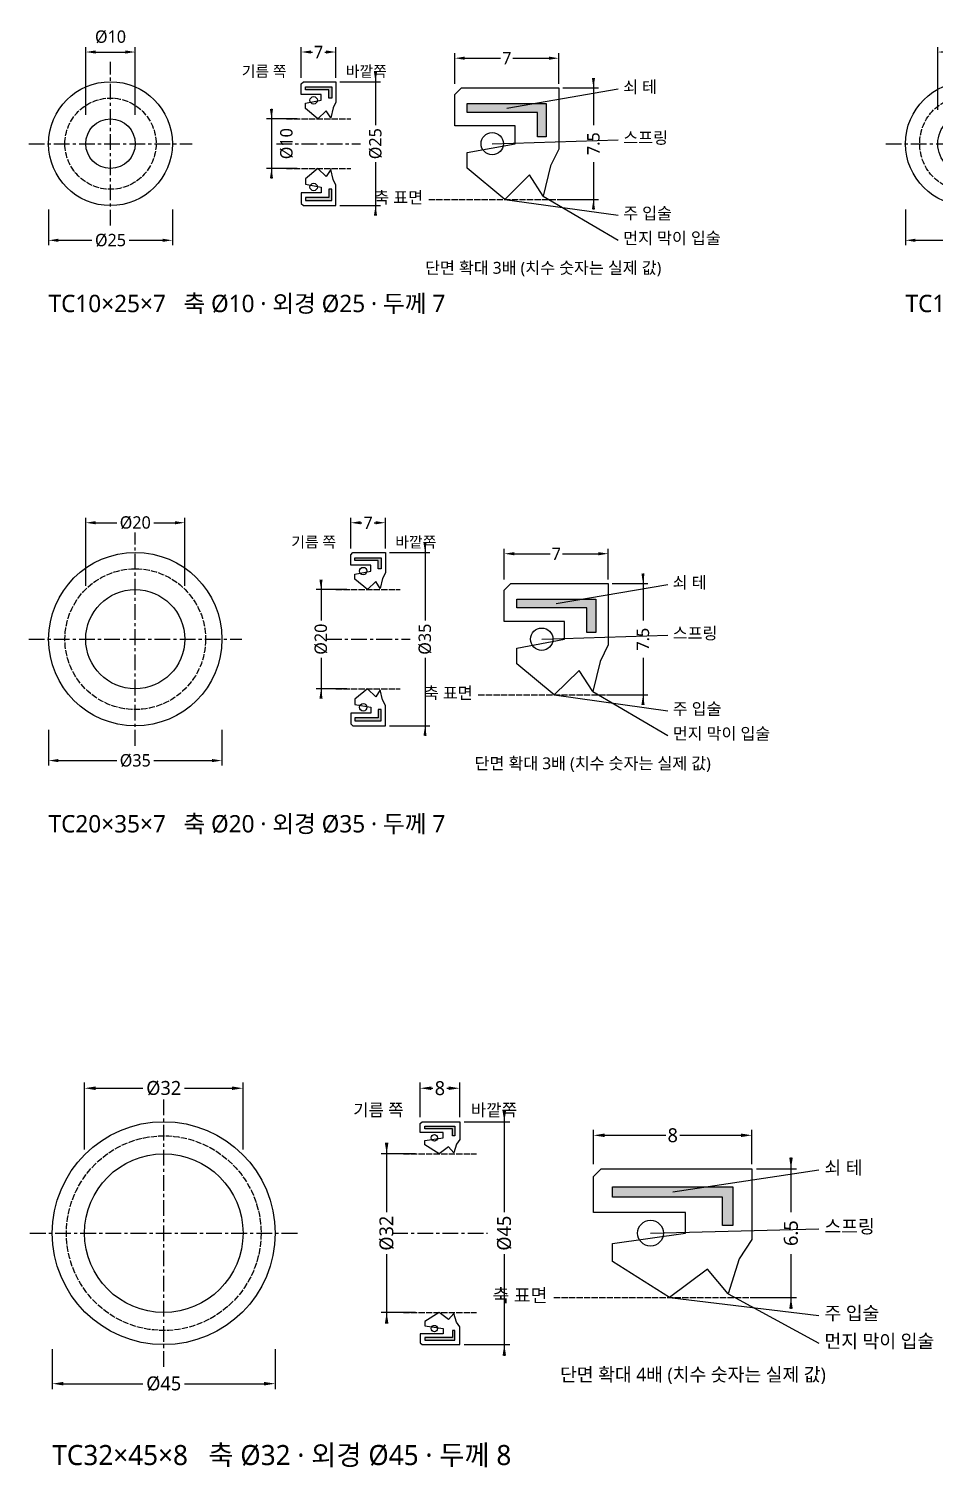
# Model space of a CAD drawing. Header units: millimetres. Extents: x 0 to 1122, y -730 to 25.
# Drawn here: x 2 to 184.8, y -267.1 to 23.2 of the extents above; entities that cross this region are included whole.
import ezdxf

# ---------------------------------------------------------------- set-up
doc = ezdxf.new("R2010")
doc.units = ezdxf.units.MM
doc.linetypes.add('CENTER', pattern=[5.08, 3.175, -0.635, 0.635, -0.635])
doc.linetypes.add('DASHED', pattern=[1.524, 1.27, -0.254])
for name, color, linetype in [('문자', 7, 'CONTINUOUS'), ('쇠테', 8, 'CONTINUOUS'), ('숨은선', 3, 'DASHED'), ('외형선', 7, 'CONTINUOUS'), ('중심선', 1, 'CENTER'), ('치수', 4, 'CONTINUOUS')]:
    doc.layers.add(name, color=color, linetype=linetype)
doc.styles.add('CH_KOR', font='malgun.ttf')
doc.dimstyles.new('CH_DIM', dxfattribs={"dimtxt": 2.5, "dimasz": 2, "dimexe": 1, "dimexo": 0.8, "dimgap": 0.8, "dimtad": 1, "dimdec": 1, "dimdsep": 46, "dimtxsty": 'CH_KOR', "dimcen": 2.5, "dimclrd": 4, "dimclre": 4, "dimclrt": 4, "dimazin": 3, "dimtfac": 1, "dimtmove": 0, "dimatfit": 3})

# ---------------------------------------------------------------- blocks, each defined once
blk = doc.blocks.new('_CLOSEDFILLED')
at = {"color": 0, "linetype": 'BYBLOCK'}
blk.add_solid([(-1, 0.16), (0, 0), (-1, -0.16)], dxfattribs=at)
blk = doc.blocks.new('*D1')
at = {"color": 4}
for p, q in [((-12.5, -13.3), (-12.5, -20.5)), ((12.5, -13.3), (12.5, -20.5)), ((-10.5, -19.5), (-3.75, -19.5)), ((3.75, -19.5), (10.5, -19.5))]:
    blk.add_line(p, q, dxfattribs=at)
at = {"layer": 'Defpoints'}
for p in [(-12.5, -12.5), (12.5, -12.5), (-12.5, -19.5)]:
    blk.add_point(p, dxfattribs=at)
at = {"layer": '치수', "color": 4, "xscale": 2, "yscale": 2, "rotation": 180}
blk.add_blockref('_CLOSEDFILLED', (-12.5, -19.5), dxfattribs=at)
at = {"layer": '치수', "color": 4, "xscale": 2, "yscale": 2}
blk.add_blockref('_CLOSEDFILLED', (12.5, -19.5), dxfattribs=at)
at = {"layer": '치수', "color": 4, "insert": (0, -19.5), "char_height": 2.5, "attachment_point": 5, "style": 'CH_KOR'}
blk.add_mtext('Ø25', dxfattribs=at)
blk = doc.blocks.new('*D2')
at = {"color": 4}
for p, q in [((-5, 5.8), (-5, 19.5)), ((-3, 18.5), (3, 18.5)), ((5, 5.8), (5, 19.5))]:
    blk.add_line(p, q, dxfattribs=at)
at = {"layer": 'Defpoints'}
for p in [(-5, 18.5), (-5, 5), (5, 5)]:
    blk.add_point(p, dxfattribs=at)
at = {"layer": '치수', "color": 4, "xscale": 2, "yscale": 2, "rotation": 180}
blk.add_blockref('_CLOSEDFILLED', (-5, 18.5), dxfattribs=at)
at = {"layer": '치수', "color": 4, "xscale": 2, "yscale": 2}
blk.add_blockref('_CLOSEDFILLED', (5, 18.5), dxfattribs=at)
at = {"layer": '치수', "color": 4, "insert": (0, 21.55), "char_height": 2.5, "attachment_point": 5, "style": 'CH_KOR'}
blk.add_mtext('Ø10', dxfattribs=at)
blk = doc.blocks.new('*D3')
at = {"color": 4}
for p, q in [((38.5, 13.3), (38.5, 19.5)), ((40.5, 18.5), (40.75, 18.5)), ((43.25, 18.5), (43.5, 18.5)), ((45.5, 13.3), (45.5, 19.5))]:
    blk.add_line(p, q, dxfattribs=at)
at = {"layer": 'Defpoints'}
for p in [(38.5, 18.5), (38.5, 12.5), (45.5, 12.5)]:
    blk.add_point(p, dxfattribs=at)
at = {"layer": '치수', "color": 4, "xscale": 2, "yscale": 2, "rotation": 180}
blk.add_blockref('_CLOSEDFILLED', (38.5, 18.5), dxfattribs=at)
at = {"layer": '치수', "color": 4, "xscale": 2, "yscale": 2}
blk.add_blockref('_CLOSEDFILLED', (45.5, 18.5), dxfattribs=at)
at = {"layer": '치수', "color": 4, "insert": (42, 18.5), "char_height": 2.5, "attachment_point": 5, "style": 'CH_KOR'}
blk.add_mtext('7', dxfattribs=at)
blk = doc.blocks.new('*D4')
at = {"color": 4}
for p, q in [((46.3, 12.5), (54.5, 12.5)), ((53.5, 14.5), (53.5, 3.75)), ((53.5, -3.75), (53.5, -14.5)), ((46.3, -12.5), (54.5, -12.5))]:
    blk.add_line(p, q, dxfattribs=at)
at = {"layer": 'Defpoints'}
for p in [(45.5, 12.5), (53.5, 12.5), (45.5, -12.5)]:
    blk.add_point(p, dxfattribs=at)
at = {"layer": '치수', "color": 4, "xscale": 2, "yscale": 2}
for p, rotation in [((53.5, 12.5), 270), ((53.5, -12.5), 90)]:
    blk.add_blockref('_CLOSEDFILLED', p, dxfattribs=dict(at, rotation=rotation))
at = {"layer": '치수', "color": 4, "insert": (53.5, 0), "char_height": 2.5, "attachment_point": 5, "rotation": 90, "style": 'CH_KOR'}
blk.add_mtext('Ø25', dxfattribs=at)
blk = doc.blocks.new('*D5')
at = {"color": 4}
for p, q in [((32.5, 7), (32.5, -7)), ((37.7, 5), (31.5, 5)), ((37.7, -5), (31.5, -5))]:
    blk.add_line(p, q, dxfattribs=at)
at = {"layer": 'Defpoints'}
for p in [(32.5, 5), (38.5, 5), (38.5, -5)]:
    blk.add_point(p, dxfattribs=at)
at = {"layer": '치수', "color": 4, "xscale": 2, "yscale": 2}
for p, rotation in [((32.5, 5), 270), ((32.5, -5), 90)]:
    blk.add_blockref('_CLOSEDFILLED', p, dxfattribs=dict(at, rotation=rotation))
at = {"layer": '치수', "color": 4, "insert": (35.55, 0), "char_height": 2.5, "attachment_point": 5, "rotation": 90, "style": 'CH_KOR'}
blk.add_mtext('Ø10', dxfattribs=at)
blk = doc.blocks.new('*D6')
at = {"color": 4}
for p, q in [((69.5, 12.05), (69.5, 18.25)), ((90.5, 12.05), (90.5, 18.25)), ((71.5, 17.25), (78.75, 17.25)), ((81.25, 17.25), (88.5, 17.25))]:
    blk.add_line(p, q, dxfattribs=at)
at = {"layer": 'Defpoints'}
for p in [(69.5, 17.25), (69.5, 11.25), (90.5, 11.25)]:
    blk.add_point(p, dxfattribs=at)
at = {"layer": '치수', "color": 4, "xscale": 2, "yscale": 2, "rotation": 180}
blk.add_blockref('_CLOSEDFILLED', (69.5, 17.25), dxfattribs=at)
at = {"layer": '치수', "color": 4, "xscale": 2, "yscale": 2}
blk.add_blockref('_CLOSEDFILLED', (90.5, 17.25), dxfattribs=at)
at = {"layer": '치수', "color": 4, "insert": (80, 17.25), "char_height": 2.5, "attachment_point": 5, "style": 'CH_KOR'}
blk.add_mtext('7', dxfattribs=at)
blk = doc.blocks.new('*D7')
at = {"color": 4}
for p, q in [((97.5, 13.25), (97.5, 3.75)), ((91.3, 11.25), (98.5, 11.25)), ((97.5, -3.75), (97.5, -13.25)), ((91.3, -11.25), (98.5, -11.25))]:
    blk.add_line(p, q, dxfattribs=at)
at = {"layer": 'Defpoints'}
for p in [(90.5, 11.25), (97.5, 11.25), (90.5, -11.25)]:
    blk.add_point(p, dxfattribs=at)
at = {"layer": '치수', "color": 4, "xscale": 2, "yscale": 2}
for p, rotation in [((97.5, 11.25), 270), ((97.5, -11.25), 90)]:
    blk.add_blockref('_CLOSEDFILLED', p, dxfattribs=dict(at, rotation=rotation))
at = {"layer": '치수', "color": 4, "insert": (97.5, 0), "char_height": 2.5, "attachment_point": 5, "rotation": 90, "style": 'CH_KOR'}
blk.add_mtext('7.5', dxfattribs=at)
blk = doc.blocks.new('*D8')
at = {"color": 4}
for p, q in [((-12.5, -13.3), (-12.5, -20.5)), ((12.5, -13.3), (12.5, -20.5)), ((-10.5, -19.5), (-3.75, -19.5)), ((3.75, -19.5), (10.5, -19.5))]:
    blk.add_line(p, q, dxfattribs=at)
at = {"layer": 'Defpoints'}
for p in [(-12.5, -12.5), (12.5, -12.5), (-12.5, -19.5)]:
    blk.add_point(p, dxfattribs=at)
at = {"layer": '치수', "color": 4, "xscale": 2, "yscale": 2, "rotation": 180}
blk.add_blockref('_CLOSEDFILLED', (-12.5, -19.5), dxfattribs=at)
at = {"layer": '치수', "color": 4, "xscale": 2, "yscale": 2}
blk.add_blockref('_CLOSEDFILLED', (12.5, -19.5), dxfattribs=at)
at = {"layer": '치수', "color": 4, "insert": (0, -19.5), "char_height": 2.5, "attachment_point": 5, "style": 'CH_KOR'}
blk.add_mtext('Ø25', dxfattribs=at)
blk = doc.blocks.new('*D9')
at = {"color": 4}
for p, q in [((-6, 6.8), (-6, 19.5)), ((-4, 18.5), (-3.75, 18.5)), ((3.75, 18.5), (4, 18.5)), ((6, 6.8), (6, 19.5))]:
    blk.add_line(p, q, dxfattribs=at)
at = {"layer": 'Defpoints'}
for p in [(-6, 18.5), (-6, 6), (6, 6)]:
    blk.add_point(p, dxfattribs=at)
at = {"layer": '치수', "color": 4, "xscale": 2, "yscale": 2, "rotation": 180}
blk.add_blockref('_CLOSEDFILLED', (-6, 18.5), dxfattribs=at)
at = {"layer": '치수', "color": 4, "xscale": 2, "yscale": 2}
blk.add_blockref('_CLOSEDFILLED', (6, 18.5), dxfattribs=at)
at = {"layer": '치수', "color": 4, "insert": (0, 18.5), "char_height": 2.5, "attachment_point": 5, "style": 'CH_KOR'}
blk.add_mtext('Ø12', dxfattribs=at)
blk = doc.blocks.new('*D10')
at = {"color": 4}
for p, q in [((38.5, 13.3), (38.5, 19.5)), ((40.5, 18.5), (40.75, 18.5)), ((43.25, 18.5), (43.5, 18.5)), ((45.5, 13.3), (45.5, 19.5))]:
    blk.add_line(p, q, dxfattribs=at)
at = {"layer": 'Defpoints'}
for p in [(38.5, 18.5), (38.5, 12.5), (45.5, 12.5)]:
    blk.add_point(p, dxfattribs=at)
at = {"layer": '치수', "color": 4, "xscale": 2, "yscale": 2, "rotation": 180}
blk.add_blockref('_CLOSEDFILLED', (38.5, 18.5), dxfattribs=at)
at = {"layer": '치수', "color": 4, "xscale": 2, "yscale": 2}
blk.add_blockref('_CLOSEDFILLED', (45.5, 18.5), dxfattribs=at)
at = {"layer": '치수', "color": 4, "insert": (42, 18.5), "char_height": 2.5, "attachment_point": 5, "style": 'CH_KOR'}
blk.add_mtext('7', dxfattribs=at)
blk = doc.blocks.new('*D11')
at = {"color": 4}
for p, q in [((46.3, 12.5), (54.5, 12.5)), ((53.5, 14.5), (53.5, 3.75)), ((53.5, -3.75), (53.5, -14.5)), ((46.3, -12.5), (54.5, -12.5))]:
    blk.add_line(p, q, dxfattribs=at)
at = {"layer": 'Defpoints'}
for p in [(45.5, 12.5), (53.5, 12.5), (45.5, -12.5)]:
    blk.add_point(p, dxfattribs=at)
at = {"layer": '치수', "color": 4, "xscale": 2, "yscale": 2}
for p, rotation in [((53.5, 12.5), 270), ((53.5, -12.5), 90)]:
    blk.add_blockref('_CLOSEDFILLED', p, dxfattribs=dict(at, rotation=rotation))
at = {"layer": '치수', "color": 4, "insert": (53.5, 0), "char_height": 2.5, "attachment_point": 5, "rotation": 90, "style": 'CH_KOR'}
blk.add_mtext('Ø25', dxfattribs=at)
blk = doc.blocks.new('*D12')
at = {"color": 4}
for p, q in [((37.7, 6), (31.5, 6)), ((32.5, 8), (32.5, 3.75)), ((32.5, -3.75), (32.5, -8)), ((37.7, -6), (31.5, -6))]:
    blk.add_line(p, q, dxfattribs=at)
at = {"layer": 'Defpoints'}
for p in [(32.5, 6), (38.5, 6), (38.5, -6)]:
    blk.add_point(p, dxfattribs=at)
at = {"layer": '치수', "color": 4, "xscale": 2, "yscale": 2}
for p, rotation in [((32.5, 6), 270), ((32.5, -6), 90)]:
    blk.add_blockref('_CLOSEDFILLED', p, dxfattribs=dict(at, rotation=rotation))
at = {"layer": '치수', "color": 4, "insert": (32.5, 0), "char_height": 2.5, "attachment_point": 5, "rotation": 90, "style": 'CH_KOR'}
blk.add_mtext('Ø12', dxfattribs=at)
blk = doc.blocks.new('*D13')
at = {"color": 4}
for p, q in [((69.5, 10.55), (69.5, 16.75)), ((71.5, 15.75), (78.75, 15.75)), ((81.25, 15.75), (88.5, 15.75)), ((90.5, 10.55), (90.5, 16.75))]:
    blk.add_line(p, q, dxfattribs=at)
at = {"layer": 'Defpoints'}
for p in [(69.5, 15.75), (69.5, 9.75), (90.5, 9.75)]:
    blk.add_point(p, dxfattribs=at)
at = {"layer": '치수', "color": 4, "xscale": 2, "yscale": 2, "rotation": 180}
blk.add_blockref('_CLOSEDFILLED', (69.5, 15.75), dxfattribs=at)
at = {"layer": '치수', "color": 4, "xscale": 2, "yscale": 2}
blk.add_blockref('_CLOSEDFILLED', (90.5, 15.75), dxfattribs=at)
at = {"layer": '치수', "color": 4, "insert": (80, 15.75), "char_height": 2.5, "attachment_point": 5, "style": 'CH_KOR'}
blk.add_mtext('7', dxfattribs=at)
blk = doc.blocks.new('*D14')
at = {"color": 4}
for p, q in [((97.5, 11.75), (97.5, 3.75)), ((91.3, 9.75), (98.5, 9.75)), ((97.5, -3.75), (97.5, -11.75)), ((91.3, -9.75), (98.5, -9.75))]:
    blk.add_line(p, q, dxfattribs=at)
at = {"layer": 'Defpoints'}
for p in [(90.5, 9.75), (97.5, 9.75), (90.5, -9.75)]:
    blk.add_point(p, dxfattribs=at)
at = {"layer": '치수', "color": 4, "xscale": 2, "yscale": 2}
for p, rotation in [((97.5, 9.75), 270), ((97.5, -9.75), 90)]:
    blk.add_blockref('_CLOSEDFILLED', p, dxfattribs=dict(at, rotation=rotation))
at = {"layer": '치수', "color": 4, "insert": (97.5, 0), "char_height": 2.5, "attachment_point": 5, "rotation": 90, "style": 'CH_KOR'}
blk.add_mtext('6.5', dxfattribs=at)
blk = doc.blocks.new('*D36')
at = {"color": 4}
for p, q in [((-17.5, -18.3), (-17.5, -25.5)), ((17.5, -18.3), (17.5, -25.5)), ((-15.5, -24.5), (-3.75, -24.5)), ((3.75, -24.5), (15.5, -24.5))]:
    blk.add_line(p, q, dxfattribs=at)
at = {"layer": 'Defpoints'}
for p in [(-17.5, -17.5), (17.5, -17.5), (-17.5, -24.5)]:
    blk.add_point(p, dxfattribs=at)
at = {"layer": '치수', "color": 4, "xscale": 2, "yscale": 2, "rotation": 180}
blk.add_blockref('_CLOSEDFILLED', (-17.5, -24.5), dxfattribs=at)
at = {"layer": '치수', "color": 4, "xscale": 2, "yscale": 2}
blk.add_blockref('_CLOSEDFILLED', (17.5, -24.5), dxfattribs=at)
at = {"layer": '치수', "color": 4, "insert": (0, -24.5), "char_height": 2.5, "attachment_point": 5, "style": 'CH_KOR'}
blk.add_mtext('Ø35', dxfattribs=at)
blk = doc.blocks.new('*D37')
at = {"color": 4}
for p, q in [((-10, 10.8), (-10, 24.5)), ((-8, 23.5), (-3.75, 23.5)), ((3.75, 23.5), (8, 23.5)), ((10, 10.8), (10, 24.5))]:
    blk.add_line(p, q, dxfattribs=at)
at = {"layer": 'Defpoints'}
for p in [(-10, 23.5), (-10, 10), (10, 10)]:
    blk.add_point(p, dxfattribs=at)
at = {"layer": '치수', "color": 4, "xscale": 2, "yscale": 2, "rotation": 180}
blk.add_blockref('_CLOSEDFILLED', (-10, 23.5), dxfattribs=at)
at = {"layer": '치수', "color": 4, "xscale": 2, "yscale": 2}
blk.add_blockref('_CLOSEDFILLED', (10, 23.5), dxfattribs=at)
at = {"layer": '치수', "color": 4, "insert": (0, 23.5), "char_height": 2.5, "attachment_point": 5, "style": 'CH_KOR'}
blk.add_mtext('Ø20', dxfattribs=at)
blk = doc.blocks.new('*D38')
at = {"color": 4}
for p, q in [((43.5, 18.3), (43.5, 24.5)), ((45.5, 23.5), (45.75, 23.5)), ((48.25, 23.5), (48.5, 23.5)), ((50.5, 18.3), (50.5, 24.5))]:
    blk.add_line(p, q, dxfattribs=at)
at = {"layer": 'Defpoints'}
for p in [(43.5, 23.5), (43.5, 17.5), (50.5, 17.5)]:
    blk.add_point(p, dxfattribs=at)
at = {"layer": '치수', "color": 4, "xscale": 2, "yscale": 2, "rotation": 180}
blk.add_blockref('_CLOSEDFILLED', (43.5, 23.5), dxfattribs=at)
at = {"layer": '치수', "color": 4, "xscale": 2, "yscale": 2}
blk.add_blockref('_CLOSEDFILLED', (50.5, 23.5), dxfattribs=at)
at = {"layer": '치수', "color": 4, "insert": (47, 23.5), "char_height": 2.5, "attachment_point": 5, "style": 'CH_KOR'}
blk.add_mtext('7', dxfattribs=at)
blk = doc.blocks.new('*D39')
at = {"color": 4}
for p, q in [((51.3, 17.5), (59.5, 17.5)), ((58.5, 19.5), (58.5, 3.75)), ((58.5, -3.75), (58.5, -19.5)), ((51.3, -17.5), (59.5, -17.5))]:
    blk.add_line(p, q, dxfattribs=at)
at = {"layer": 'Defpoints'}
for p in [(50.5, 17.5), (58.5, 17.5), (50.5, -17.5)]:
    blk.add_point(p, dxfattribs=at)
at = {"layer": '치수', "color": 4, "xscale": 2, "yscale": 2}
for p, rotation in [((58.5, 17.5), 270), ((58.5, -17.5), 90)]:
    blk.add_blockref('_CLOSEDFILLED', p, dxfattribs=dict(at, rotation=rotation))
at = {"layer": '치수', "color": 4, "insert": (58.5, 0), "char_height": 2.5, "attachment_point": 5, "rotation": 90, "style": 'CH_KOR'}
blk.add_mtext('Ø35', dxfattribs=at)
blk = doc.blocks.new('*D40')
at = {"color": 4}
for p, q in [((37.5, 12), (37.5, 3.75)), ((42.7, 10), (36.5, 10)), ((37.5, -3.75), (37.5, -12)), ((42.7, -10), (36.5, -10))]:
    blk.add_line(p, q, dxfattribs=at)
at = {"layer": 'Defpoints'}
for p in [(37.5, 10), (43.5, 10), (43.5, -10)]:
    blk.add_point(p, dxfattribs=at)
at = {"layer": '치수', "color": 4, "xscale": 2, "yscale": 2}
for p, rotation in [((37.5, 10), 270), ((37.5, -10), 90)]:
    blk.add_blockref('_CLOSEDFILLED', p, dxfattribs=dict(at, rotation=rotation))
at = {"layer": '치수', "color": 4, "insert": (37.5, 0), "char_height": 2.5, "attachment_point": 5, "rotation": 90, "style": 'CH_KOR'}
blk.add_mtext('Ø20', dxfattribs=at)
blk = doc.blocks.new('*D41')
at = {"color": 4}
for p, q in [((74.5, 12.05), (74.5, 18.25)), ((95.5, 12.05), (95.5, 18.25)), ((76.5, 17.25), (83.75, 17.25)), ((86.25, 17.25), (93.5, 17.25))]:
    blk.add_line(p, q, dxfattribs=at)
at = {"layer": 'Defpoints'}
for p in [(74.5, 17.25), (74.5, 11.25), (95.5, 11.25)]:
    blk.add_point(p, dxfattribs=at)
at = {"layer": '치수', "color": 4, "xscale": 2, "yscale": 2, "rotation": 180}
blk.add_blockref('_CLOSEDFILLED', (74.5, 17.25), dxfattribs=at)
at = {"layer": '치수', "color": 4, "xscale": 2, "yscale": 2}
blk.add_blockref('_CLOSEDFILLED', (95.5, 17.25), dxfattribs=at)
at = {"layer": '치수', "color": 4, "insert": (85, 17.25), "char_height": 2.5, "attachment_point": 5, "style": 'CH_KOR'}
blk.add_mtext('7', dxfattribs=at)
blk = doc.blocks.new('*D42')
at = {"color": 4}
for p, q in [((102.5, 13.25), (102.5, 3.75)), ((96.3, 11.25), (103.5, 11.25)), ((102.5, -3.75), (102.5, -13.25)), ((96.3, -11.25), (103.5, -11.25))]:
    blk.add_line(p, q, dxfattribs=at)
at = {"layer": 'Defpoints'}
for p in [(95.5, 11.25), (102.5, 11.25), (95.5, -11.25)]:
    blk.add_point(p, dxfattribs=at)
at = {"layer": '치수', "color": 4, "xscale": 2, "yscale": 2}
for p, rotation in [((102.5, 11.25), 270), ((102.5, -11.25), 90)]:
    blk.add_blockref('_CLOSEDFILLED', p, dxfattribs=dict(at, rotation=rotation))
at = {"layer": '치수', "color": 4, "insert": (102.5, 0), "char_height": 2.5, "attachment_point": 5, "rotation": 90, "style": 'CH_KOR'}
blk.add_mtext('7.5', dxfattribs=at)
blk = doc.blocks.new('*D71')
at = {"color": 4}
for p, q in [((-22.5, -23.4), (-22.5, -31.5)), ((22.5, -23.4), (22.5, -31.5)), ((-20.25, -30.375), (-4.21875, -30.375)), ((4.21875, -30.375), (20.25, -30.375))]:
    blk.add_line(p, q, dxfattribs=at)
at = {"layer": 'Defpoints'}
for p in [(-22.5, -22.5), (22.5, -22.5), (-22.5, -30.375)]:
    blk.add_point(p, dxfattribs=at)
at = {"layer": '치수', "color": 4, "xscale": 2.25, "yscale": 2.25, "rotation": 180}
blk.add_blockref('_CLOSEDFILLED', (-22.5, -30.375), dxfattribs=at)
at = {"layer": '치수', "color": 4, "xscale": 2.25, "yscale": 2.25}
blk.add_blockref('_CLOSEDFILLED', (22.5, -30.375), dxfattribs=at)
at = {"layer": '치수', "color": 4, "insert": (0, -30.375), "char_height": 2.8125, "attachment_point": 5, "style": 'CH_KOR'}
blk.add_mtext('Ø45', dxfattribs=at)
blk = doc.blocks.new('*D72')
at = {"color": 4}
for p, q in [((-16, 16.9), (-16, 30.375)), ((-13.75, 29.25), (-4.21875, 29.25)), ((4.21875, 29.25), (13.75, 29.25)), ((16, 16.9), (16, 30.375))]:
    blk.add_line(p, q, dxfattribs=at)
at = {"layer": 'Defpoints'}
for p in [(-16, 29.25), (-16, 16), (16, 16)]:
    blk.add_point(p, dxfattribs=at)
at = {"layer": '치수', "color": 4, "xscale": 2.25, "yscale": 2.25, "rotation": 180}
blk.add_blockref('_CLOSEDFILLED', (-16, 29.25), dxfattribs=at)
at = {"layer": '치수', "color": 4, "xscale": 2.25, "yscale": 2.25}
blk.add_blockref('_CLOSEDFILLED', (16, 29.25), dxfattribs=at)
at = {"layer": '치수', "color": 4, "insert": (0, 29.25), "char_height": 2.8125, "attachment_point": 5, "style": 'CH_KOR'}
blk.add_mtext('Ø32', dxfattribs=at)
blk = doc.blocks.new('*D73')
at = {"color": 4}
for p, q in [((51.75, 23.4), (51.75, 30.375)), ((54, 29.25), (54.34375, 29.25)), ((57.15625, 29.25), (57.5, 29.25)), ((59.75, 23.4), (59.75, 30.375))]:
    blk.add_line(p, q, dxfattribs=at)
at = {"layer": 'Defpoints'}
for p in [(51.75, 29.25), (51.75, 22.5), (59.75, 22.5)]:
    blk.add_point(p, dxfattribs=at)
at = {"layer": '치수', "color": 4, "xscale": 2.25, "yscale": 2.25, "rotation": 180}
blk.add_blockref('_CLOSEDFILLED', (51.75, 29.25), dxfattribs=at)
at = {"layer": '치수', "color": 4, "xscale": 2.25, "yscale": 2.25}
blk.add_blockref('_CLOSEDFILLED', (59.75, 29.25), dxfattribs=at)
at = {"layer": '치수', "color": 4, "insert": (55.75, 29.25), "char_height": 2.8125, "attachment_point": 5, "style": 'CH_KOR'}
blk.add_mtext('8', dxfattribs=at)
blk = doc.blocks.new('*D74')
at = {"color": 4}
for p, q in [((68.75, 24.75), (68.75, 4.21875)), ((60.65, 22.5), (69.875, 22.5)), ((68.75, -4.21875), (68.75, -24.75)), ((60.65, -22.5), (69.875, -22.5))]:
    blk.add_line(p, q, dxfattribs=at)
at = {"layer": 'Defpoints'}
for p in [(59.75, 22.5), (68.75, 22.5), (59.75, -22.5)]:
    blk.add_point(p, dxfattribs=at)
at = {"layer": '치수', "color": 4, "xscale": 2.25, "yscale": 2.25}
for p, rotation in [((68.75, 22.5), 270), ((68.75, -22.5), 90)]:
    blk.add_blockref('_CLOSEDFILLED', p, dxfattribs=dict(at, rotation=rotation))
at = {"layer": '치수', "color": 4, "insert": (68.75, 0), "char_height": 2.8125, "attachment_point": 5, "rotation": 90, "style": 'CH_KOR'}
blk.add_mtext('Ø45', dxfattribs=at)
blk = doc.blocks.new('*D75')
at = {"color": 4}
for p, q in [((45, 18.25), (45, 4.21875)), ((50.85, 16), (43.875, 16)), ((45, -4.21875), (45, -18.25)), ((50.85, -16), (43.875, -16))]:
    blk.add_line(p, q, dxfattribs=at)
at = {"layer": 'Defpoints'}
for p in [(45, 16), (51.75, 16), (51.75, -16)]:
    blk.add_point(p, dxfattribs=at)
at = {"layer": '치수', "color": 4, "xscale": 2.25, "yscale": 2.25}
for p, rotation in [((45, 16), 270), ((45, -16), 90)]:
    blk.add_blockref('_CLOSEDFILLED', p, dxfattribs=dict(at, rotation=rotation))
at = {"layer": '치수', "color": 4, "insert": (45, 0), "char_height": 2.8125, "attachment_point": 5, "rotation": 90, "style": 'CH_KOR'}
blk.add_mtext('Ø32', dxfattribs=at)
blk = doc.blocks.new('*D76')
at = {"color": 4}
for p, q in [((86.75, 13.9), (86.75, 20.875)), ((118.75, 13.9), (118.75, 20.875)), ((89, 19.75), (101.34375, 19.75)), ((104.15625, 19.75), (116.5, 19.75))]:
    blk.add_line(p, q, dxfattribs=at)
at = {"layer": 'Defpoints'}
for p in [(86.75, 19.75), (86.75, 13), (118.75, 13)]:
    blk.add_point(p, dxfattribs=at)
at = {"layer": '치수', "color": 4, "xscale": 2.25, "yscale": 2.25, "rotation": 180}
blk.add_blockref('_CLOSEDFILLED', (86.75, 19.75), dxfattribs=at)
at = {"layer": '치수', "color": 4, "xscale": 2.25, "yscale": 2.25}
blk.add_blockref('_CLOSEDFILLED', (118.75, 19.75), dxfattribs=at)
at = {"layer": '치수', "color": 4, "insert": (102.75, 19.75), "char_height": 2.8125, "attachment_point": 5, "style": 'CH_KOR'}
blk.add_mtext('8', dxfattribs=at)
blk = doc.blocks.new('*D77')
at = {"color": 4}
for p, q in [((126.625, 15.25), (126.625, 4.21875)), ((119.65, 13), (127.75, 13)), ((126.625, -4.21875), (126.625, -15.25)), ((119.65, -13), (127.75, -13))]:
    blk.add_line(p, q, dxfattribs=at)
at = {"layer": 'Defpoints'}
for p in [(118.75, 13), (126.625, 13), (118.75, -13)]:
    blk.add_point(p, dxfattribs=at)
at = {"layer": '치수', "color": 4, "xscale": 2.25, "yscale": 2.25}
for p, rotation in [((126.625, 13), 270), ((126.625, -13), 90)]:
    blk.add_blockref('_CLOSEDFILLED', p, dxfattribs=dict(at, rotation=rotation))
at = {"layer": '치수', "color": 4, "insert": (126.625, 0), "char_height": 2.8125, "attachment_point": 5, "rotation": 90, "style": 'CH_KOR'}
blk.add_mtext('6.5', dxfattribs=at)
blk = doc.blocks.new('OIL_TC10x25x7')
at = {"layer": '쇠테'}
for points in [[(39.34, 11.45), (44.66, 11.45), (44.66, 9.2), (44.06, 9.2), (44.06, 10.85), (39.34, 10.85)], [(72.02, 8.1), (87.98, 8.1), (87.98, 1.35), (86.18, 1.35), (86.18, 6.3), (72.02, 6.3)], [(39.34, -11.45), (44.66, -11.45), (44.66, -9.2), (44.06, -9.2), (44.06, -10.85), (39.34, -10.85)]]:
    blk.add_hatch(color=8, dxfattribs=at).paths.add_polyline_path(points)
for points in [[(39.34, 11.45), (44.66, 11.45), (44.66, 9.2), (44.06, 9.2), (44.06, 10.85), (39.34, 10.85)], [(72.02, 8.1), (87.98, 8.1), (87.98, 1.35), (86.18, 1.35), (86.18, 6.3), (72.02, 6.3)], [(39.34, -11.45), (44.66, -11.45), (44.66, -9.2), (44.06, -9.2), (44.06, -10.85), (39.34, -10.85)]]:
    blk.add_lwpolyline(points, close=True, dxfattribs=at)
at = {"layer": '숨은선'}
for p, q in [((35.5, 5), (48.5, 5)), ((35.5, -5), (48.5, -5)), ((64.25, -11.25), (95.75, -11.25))]:
    blk.add_line(p, q, dxfattribs=at)
blk.add_circle((0, 0), 9.2, dxfattribs=at)
at = {"layer": '외형선'}
for points in [[(38.5, 12.05), (38.95, 12.5), (45.5, 12.5), (45.5, 8.375), (44.94, 7.25), (44.45, 5.225), (43.54, 6.65), (41.86, 5), (39.34, 7.1), (39.34, 8.15), (42.56, 8.75), (42.56, 9.95), (38.5, 9.95)], [(69.5, 9.9), (70.85, 11.25), (90.5, 11.25), (90.5, -1.125), (88.82, -4.5), (87.35, -10.575), (84.62, -6.3), (79.58, -11.25), (72.02, -4.95), (72.02, -1.8), (81.68, 0), (81.68, 3.6), (69.5, 3.6)], [(38.5, -12.05), (38.95, -12.5), (45.5, -12.5), (45.5, -8.375), (44.94, -7.25), (44.45, -5.225), (43.54, -6.65), (41.86, -5), (39.34, -7.1), (39.34, -8.15), (42.56, -8.75), (42.56, -9.95), (38.5, -9.95)]]:
    blk.add_lwpolyline(points, close=True, dxfattribs=at)
for centre, radius in [((0, 0), 12.5), ((41.02, 8.75), 0.75), ((0, 0), 5), ((77.06, 0), 2.25), ((41.02, -8.75), 0.75)]:
    blk.add_circle(centre, radius, dxfattribs=at)
at = {"layer": '중심선'}
for p, q in [((0, -16.5), (0, 16.5)), ((-16.5, 0), (16.5, 0)), ((33.5, 0), (50.5, 0))]:
    blk.add_line(p, q, dxfattribs=at)
at = {"layer": '치수'}
for p, q in [((80, 7.2), (102.5, 11.05)), ((77.06, 0), (102.5, 0.8)), ((79.58, -11.25), (102.5, -14.45)), ((87.35, -10.575), (102.5, -19.45))]:
    blk.add_line(p, q, dxfattribs=at)
at = {"layer": '문자', "style": 'CH_KOR'}
for s, height, p in [('기름 쪽', 2.2, (26.5, 13.5)), ('바깥쪽', 2.2, (47.5, 13.5)), ('쇠 테', 2.4, (103.5, 10.25)), ('스프링', 2.4, (103.5, 0)), ('축 표면', 2.4, (53.25, -12.05)), ('주 입술', 2.4, (103.5, -15.25)), ('먼지 막이 입술', 2.4, (103.5, -20.25)), ('단면 확대 3배 (치수 숫자는 실제 값)', 2.4, (63.5, -26.25)), ('TC10×25×7   축 Ø10 · 외경 Ø25 · 두께 7', 3.5, (-12.5, -34))]:
    blk.add_text(s, height=height, dxfattribs=at).set_placement(p)
at = {"layer": '치수'}
for base, p1, p2, text, picture, middle in [((-5, 18.5), (-5, 5), (5, 5), 'Ø10', '*D2', (0, 21.55)), ((69.5, 17.25), (69.5, 11.25), (90.5, 11.25), '7', '*D6', (80, 17.25)), ((-12.5, -19.5), (-12.5, -12.5), (12.5, -12.5), 'Ø25', '*D1', (0, -19.5))]:
    dim = blk.add_linear_dim(base=base, p1=p1, p2=p2, text=text, dimstyle='CH_DIM', override={"dimscale": 1}, dxfattribs=at)
    dim.commit()
    dim.dimension.update_dxf_attribs({"geometry": picture, "text_midpoint": middle})
dim = blk.add_linear_dim(base=(38.5, 18.5), p1=(38.5, 12.5), p2=(45.5, 12.5), dimstyle='CH_DIM', override={"dimscale": 1}, dxfattribs=at)
dim.commit()
dim.dimension.update_dxf_attribs({"geometry": '*D3', "text_midpoint": (42, 18.5)})
for base, p1, p2, text, picture, middle in [((53.5, 12.5), (45.5, 12.5), (45.5, -12.5), 'Ø25', '*D4', (53.5, 0)), ((97.5, 11.25), (90.5, 11.25), (90.5, -11.25), '7.5', '*D7', (97.5, 0)), ((32.5, 5), (38.5, 5), (38.5, -5), 'Ø10', '*D5', (35.55, 0))]:
    dim = blk.add_linear_dim(base=base, p1=p1, p2=p2, angle=90, text=text, dimstyle='CH_DIM', override={"dimscale": 1}, dxfattribs=at)
    dim.commit()
    dim.dimension.update_dxf_attribs({"geometry": picture, "text_midpoint": middle})
blk = doc.blocks.new('OIL_TC12x25x7')
at = {"layer": '쇠테'}
for points in [[(39.34, 11.59), (44.66, 11.59), (44.66, 9.64), (44.14, 9.64), (44.14, 11.07), (39.34, 11.07)], [(72.02, 7.02), (87.98, 7.02), (87.98, 1.17), (86.42, 1.17), (86.42, 5.46), (72.02, 5.46)], [(39.34, -11.59), (44.66, -11.59), (44.66, -9.64), (44.14, -9.64), (44.14, -11.07), (39.34, -11.07)]]:
    blk.add_hatch(color=8, dxfattribs=at).paths.add_polyline_path(points)
for points in [[(39.34, 11.59), (44.66, 11.59), (44.66, 9.64), (44.14, 9.64), (44.14, 11.07), (39.34, 11.07)], [(72.02, 7.02), (87.98, 7.02), (87.98, 1.17), (86.42, 1.17), (86.42, 5.46), (72.02, 5.46)], [(39.34, -11.59), (44.66, -11.59), (44.66, -9.64), (44.14, -9.64), (44.14, -11.07), (39.34, -11.07)]]:
    blk.add_lwpolyline(points, close=True, dxfattribs=at)
at = {"layer": '숨은선'}
for p, q in [((35.5, 6), (48.5, 6)), ((35.5, -6), (48.5, -6)), ((64.25, -9.75), (95.75, -9.75))]:
    blk.add_line(p, q, dxfattribs=at)
blk.add_circle((0, 0), 9.64, dxfattribs=at)
at = {"layer": '외형선'}
for points in [[(38.5, 12.11), (38.89, 12.5), (45.5, 12.5), (45.5, 8.925), (44.94, 7.95), (44.45, 6.195), (43.54, 7.43), (41.86, 6), (39.34, 7.82), (39.34, 8.73), (42.56, 9.25), (42.56, 10.29), (38.5, 10.29)], [(69.5, 8.58), (70.67, 9.75), (90.5, 9.75), (90.5, -0.975), (88.82, -3.9), (87.35, -9.165), (84.62, -5.46), (79.58, -9.75), (72.02, -4.29), (72.02, -1.56), (81.68, 0), (81.68, 3.12), (69.5, 3.12)], [(38.5, -12.11), (38.89, -12.5), (45.5, -12.5), (45.5, -8.925), (44.94, -7.95), (44.45, -6.195), (43.54, -7.43), (41.86, -6), (39.34, -7.82), (39.34, -8.73), (42.56, -9.25), (42.56, -10.29), (38.5, -10.29)]]:
    blk.add_lwpolyline(points, close=True, dxfattribs=at)
for centre, radius in [((0, 0), 12.5), ((41.02, 9.25), 0.65), ((0, 0), 6), ((77.06, 0), 1.95), ((41.02, -9.25), 0.65)]:
    blk.add_circle(centre, radius, dxfattribs=at)
at = {"layer": '중심선'}
for p, q in [((0, -16.5), (0, 16.5)), ((-16.5, 0), (16.5, 0)), ((33.5, 0), (50.5, 0))]:
    blk.add_line(p, q, dxfattribs=at)
at = {"layer": '치수'}
for p, q in [((80, 6.24), (102.5, 9.55)), ((77.06, 0), (102.5, 0.8)), ((79.58, -9.75), (102.5, -12.95)), ((87.35, -9.165), (102.5, -17.95))]:
    blk.add_line(p, q, dxfattribs=at)
at = {"layer": '문자', "style": 'CH_KOR'}
for s, height, p in [('기름 쪽', 2.2, (26.5, 13.5)), ('바깥쪽', 2.2, (47.5, 13.5)), ('쇠 테', 2.4, (103.5, 8.75)), ('스프링', 2.4, (103.5, 0)), ('축 표면', 2.4, (53.25, -10.55)), ('주 입술', 2.4, (103.5, -13.75)), ('먼지 막이 입술', 2.4, (103.5, -18.75)), ('단면 확대 3배 (치수 숫자는 실제 값)', 2.4, (63.5, -24.75)), ('TC12×25×7   축 Ø12 · 외경 Ø25 · 두께 7', 3.5, (-12.5, -34))]:
    blk.add_text(s, height=height, dxfattribs=at).set_placement(p)
at = {"layer": '치수'}
for base, p1, p2, text, picture, middle in [((-6, 18.5), (-6, 6), (6, 6), 'Ø12', '*D9', (0, 18.5)), ((69.5, 15.75), (69.5, 9.75), (90.5, 9.75), '7', '*D13', (80, 15.75)), ((-12.5, -19.5), (-12.5, -12.5), (12.5, -12.5), 'Ø25', '*D8', (0, -19.5))]:
    dim = blk.add_linear_dim(base=base, p1=p1, p2=p2, text=text, dimstyle='CH_DIM', override={"dimscale": 1}, dxfattribs=at)
    dim.commit()
    dim.dimension.update_dxf_attribs({"geometry": picture, "text_midpoint": middle})
dim = blk.add_linear_dim(base=(38.5, 18.5), p1=(38.5, 12.5), p2=(45.5, 12.5), dimstyle='CH_DIM', override={"dimscale": 1}, dxfattribs=at)
dim.commit()
dim.dimension.update_dxf_attribs({"geometry": '*D10', "text_midpoint": (42, 18.5)})
for base, p1, p2, text, picture, middle in [((53.5, 12.5), (45.5, 12.5), (45.5, -12.5), 'Ø25', '*D11', (53.5, 0)), ((97.5, 9.75), (90.5, 9.75), (90.5, -9.75), '6.5', '*D14', (97.5, 0)), ((32.5, 6), (38.5, 6), (38.5, -6), 'Ø12', '*D12', (32.5, 0))]:
    dim = blk.add_linear_dim(base=base, p1=p1, p2=p2, angle=90, text=text, dimstyle='CH_DIM', override={"dimscale": 1}, dxfattribs=at)
    dim.commit()
    dim.dimension.update_dxf_attribs({"geometry": picture, "text_midpoint": middle})
blk = doc.blocks.new('OIL_TC20x35x7')
at = {"layer": '쇠테'}
for points in [[(44.34, 16.45), (49.66, 16.45), (49.66, 14.2), (49.06, 14.2), (49.06, 15.85), (44.34, 15.85)], [(77.02, 8.1), (92.98, 8.1), (92.98, 1.35), (91.18, 1.35), (91.18, 6.3), (77.02, 6.3)], [(44.34, -16.45), (49.66, -16.45), (49.66, -14.2), (49.06, -14.2), (49.06, -15.85), (44.34, -15.85)]]:
    blk.add_hatch(color=8, dxfattribs=at).paths.add_polyline_path(points)
for points in [[(44.34, 16.45), (49.66, 16.45), (49.66, 14.2), (49.06, 14.2), (49.06, 15.85), (44.34, 15.85)], [(77.02, 8.1), (92.98, 8.1), (92.98, 1.35), (91.18, 1.35), (91.18, 6.3), (77.02, 6.3)], [(44.34, -16.45), (49.66, -16.45), (49.66, -14.2), (49.06, -14.2), (49.06, -15.85), (44.34, -15.85)]]:
    blk.add_lwpolyline(points, close=True, dxfattribs=at)
at = {"layer": '숨은선'}
for p, q in [((40.5, 10), (53.5, 10)), ((40.5, -10), (53.5, -10)), ((69.25, -11.25), (100.75, -11.25))]:
    blk.add_line(p, q, dxfattribs=at)
blk.add_circle((0, 0), 14.2, dxfattribs=at)
at = {"layer": '외형선'}
for points in [[(43.5, 17.05), (43.95, 17.5), (50.5, 17.5), (50.5, 13.375), (49.94, 12.25), (49.45, 10.225), (48.54, 11.65), (46.86, 10), (44.34, 12.1), (44.34, 13.15), (47.56, 13.75), (47.56, 14.95), (43.5, 14.95)], [(74.5, 9.9), (75.85, 11.25), (95.5, 11.25), (95.5, -1.125), (93.82, -4.5), (92.35, -10.575), (89.62, -6.3), (84.58, -11.25), (77.02, -4.95), (77.02, -1.8), (86.68, 0), (86.68, 3.6), (74.5, 3.6)], [(43.5, -17.05), (43.95, -17.5), (50.5, -17.5), (50.5, -13.375), (49.94, -12.25), (49.45, -10.225), (48.54, -11.65), (46.86, -10), (44.34, -12.1), (44.34, -13.15), (47.56, -13.75), (47.56, -14.95), (43.5, -14.95)]]:
    blk.add_lwpolyline(points, close=True, dxfattribs=at)
for centre, radius in [((0, 0), 17.5), ((46.02, 13.75), 0.75), ((0, 0), 10), ((82.06, 0), 2.25), ((46.02, -13.75), 0.75)]:
    blk.add_circle(centre, radius, dxfattribs=at)
at = {"layer": '중심선'}
for p, q in [((0, -21.5), (0, 21.5)), ((-21.5, 0), (21.5, 0)), ((38.5, 0), (55.5, 0))]:
    blk.add_line(p, q, dxfattribs=at)
at = {"layer": '치수'}
for p, q in [((85, 7.2), (107.5, 11.05)), ((82.06, 0), (107.5, 0.8)), ((84.58, -11.25), (107.5, -14.45)), ((92.35, -10.575), (107.5, -19.45))]:
    blk.add_line(p, q, dxfattribs=at)
at = {"layer": '문자', "style": 'CH_KOR'}
for s, height, p in [('기름 쪽', 2.2, (31.5, 18.5)), ('바깥쪽', 2.2, (52.5, 18.5)), ('쇠 테', 2.4, (108.5, 10.25)), ('스프링', 2.4, (108.5, 0)), ('축 표면', 2.4, (58.25, -12.05)), ('주 입술', 2.4, (108.5, -15.25)), ('먼지 막이 입술', 2.4, (108.5, -20.25)), ('단면 확대 3배 (치수 숫자는 실제 값)', 2.4, (68.5, -26.25)), ('TC20×35×7   축 Ø20 · 외경 Ø35 · 두께 7', 3.5, (-17.5, -39))]:
    blk.add_text(s, height=height, dxfattribs=at).set_placement(p)
at = {"layer": '치수'}
for base, p1, p2, text, picture, middle in [((-10, 23.5), (-10, 10), (10, 10), 'Ø20', '*D37', (0, 23.5)), ((74.5, 17.25), (74.5, 11.25), (95.5, 11.25), '7', '*D41', (85, 17.25)), ((-17.5, -24.5), (-17.5, -17.5), (17.5, -17.5), 'Ø35', '*D36', (0, -24.5))]:
    dim = blk.add_linear_dim(base=base, p1=p1, p2=p2, text=text, dimstyle='CH_DIM', override={"dimscale": 1}, dxfattribs=at)
    dim.commit()
    dim.dimension.update_dxf_attribs({"geometry": picture, "text_midpoint": middle})
dim = blk.add_linear_dim(base=(43.5, 23.5), p1=(43.5, 17.5), p2=(50.5, 17.5), dimstyle='CH_DIM', override={"dimscale": 1}, dxfattribs=at)
dim.commit()
dim.dimension.update_dxf_attribs({"geometry": '*D38', "text_midpoint": (47, 23.5)})
for base, p1, p2, text, picture, middle in [((58.5, 17.5), (50.5, 17.5), (50.5, -17.5), 'Ø35', '*D39', (58.5, 0)), ((37.5, 10), (43.5, 10), (43.5, -10), 'Ø20', '*D40', (37.5, 0)), ((102.5, 11.25), (95.5, 11.25), (95.5, -11.25), '7.5', '*D42', (102.5, 0))]:
    dim = blk.add_linear_dim(base=base, p1=p1, p2=p2, angle=90, text=text, dimstyle='CH_DIM', override={"dimscale": 1}, dxfattribs=at)
    dim.commit()
    dim.dimension.update_dxf_attribs({"geometry": picture, "text_midpoint": middle})
blk = doc.blocks.new('OIL_TC32x45x8')
at = {"layer": '쇠테'}
for points in [[(52.71, 21.59), (58.79, 21.59), (58.79, 19.64), (58.27, 19.64), (58.27, 21.07), (52.71, 21.07)], [(90.59, 9.36), (114.91, 9.36), (114.91, 1.56), (112.83, 1.56), (112.83, 7.28), (90.59, 7.28)], [(52.71, -21.59), (58.79, -21.59), (58.79, -19.64), (58.27, -19.64), (58.27, -21.07), (52.71, -21.07)]]:
    blk.add_hatch(color=8, dxfattribs=at).paths.add_polyline_path(points)
for points in [[(52.71, 21.59), (58.79, 21.59), (58.79, 19.64), (58.27, 19.64), (58.27, 21.07), (52.71, 21.07)], [(90.59, 9.36), (114.91, 9.36), (114.91, 1.56), (112.83, 1.56), (112.83, 7.28), (90.59, 7.28)], [(52.71, -21.59), (58.79, -21.59), (58.79, -19.64), (58.27, -19.64), (58.27, -21.07), (52.71, -21.07)]]:
    blk.add_lwpolyline(points, close=True, dxfattribs=at)
at = {"layer": '숨은선'}
for p, q in [((48.375, 16), (63.125, 16)), ((78.75, -13), (126.75, -13)), ((48.375, -16), (63.125, -16))]:
    blk.add_line(p, q, dxfattribs=at)
blk.add_circle((0, 0), 19.64, dxfattribs=at)
at = {"layer": '외형선'}
for points in [[(51.75, 22.11), (52.14, 22.5), (59.75, 22.5), (59.75, 18.925), (59.11, 17.95), (58.55, 16.195), (57.51, 17.43), (55.59, 16), (52.71, 17.82), (52.71, 18.73), (56.39, 19.25), (56.39, 20.29), (51.75, 20.29)], [(86.75, 11.44), (88.31, 13), (118.75, 13), (118.75, -1.3), (116.19, -5.2), (113.95, -12.22), (109.79, -7.28), (102.11, -13), (90.59, -5.72), (90.59, -2.08), (105.31, 0), (105.31, 4.16), (86.75, 4.16)], [(51.75, -22.11), (52.14, -22.5), (59.75, -22.5), (59.75, -18.925), (59.11, -17.95), (58.55, -16.195), (57.51, -17.43), (55.59, -16), (52.71, -17.82), (52.71, -18.73), (56.39, -19.25), (56.39, -20.29), (51.75, -20.29)]]:
    blk.add_lwpolyline(points, close=True, dxfattribs=at)
for centre, radius in [((0, 0), 22.5), ((54.63, 19.25), 0.65), ((0, 0), 16), ((98.27, 0), 2.6), ((54.63, -19.25), 0.65)]:
    blk.add_circle(centre, radius, dxfattribs=at)
at = {"layer": '중심선'}
for p, q in [((0, -27), (0, 27)), ((-27, 0), (27, 0)), ((46.125, 0), (65.375, 0))]:
    blk.add_line(p, q, dxfattribs=at)
at = {"layer": '치수'}
for p, q in [((102.75, 8.32), (132.25, 12.775)), ((98.27, 0), (132.25, 0.9)), ((102.11, -13), (132.25, -16.6)), ((113.95, -12.22), (132.25, -22.225))]:
    blk.add_line(p, q, dxfattribs=at)
at = {"layer": '문자', "style": 'CH_KOR'}
for s, height, p in [('기름 쪽', 2.475, (38.25, 23.625)), ('바깥쪽', 2.475, (62, 23.625)), ('쇠 테', 2.7, (133.375, 11.875)), ('스프링', 2.7, (133.375, 0)), ('축 표면', 2.7, (66.375, -13.9)), ('주 입술', 2.7, (133.375, -17.5)), ('먼지 막이 입술', 2.7, (133.375, -23.125)), ('단면 확대 4배 (치수 숫자는 실제 값)', 2.7, (80, -29.875)), ('TC32×45×8   축 Ø32 · 외경 Ø45 · 두께 8', 4.05, (-22.5, -46.8))]:
    blk.add_text(s, height=height, dxfattribs=at).set_placement(p)
at = {"layer": '치수'}
for base, p1, p2, text, picture, middle in [((-16, 29.25), (-16, 16), (16, 16), 'Ø32', '*D72', (0, 29.25)), ((86.75, 19.75), (86.75, 13), (118.75, 13), '8', '*D76', (102.75, 19.75)), ((-22.5, -30.375), (-22.5, -22.5), (22.5, -22.5), 'Ø45', '*D71', (0, -30.375))]:
    dim = blk.add_linear_dim(base=base, p1=p1, p2=p2, text=text, dimstyle='CH_DIM', override={"dimscale": 1.125}, dxfattribs=at)
    dim.commit()
    dim.dimension.update_dxf_attribs({"geometry": picture, "text_midpoint": middle})
dim = blk.add_linear_dim(base=(51.75, 29.25), p1=(51.75, 22.5), p2=(59.75, 22.5), dimstyle='CH_DIM', override={"dimscale": 1.125}, dxfattribs=at)
dim.commit()
dim.dimension.update_dxf_attribs({"geometry": '*D73', "text_midpoint": (55.75, 29.25)})
for base, p1, p2, text, picture, middle in [((68.75, 22.5), (59.75, 22.5), (59.75, -22.5), 'Ø45', '*D74', (68.75, 0)), ((45, 16), (51.75, 16), (51.75, -16), 'Ø32', '*D75', (45, 0)), ((126.625, 13), (118.75, 13), (118.75, -13), '6.5', '*D77', (126.625, 0))]:
    dim = blk.add_linear_dim(base=base, p1=p1, p2=p2, angle=90, text=text, dimstyle='CH_DIM', override={"dimscale": 1.125}, dxfattribs=at)
    dim.commit()
    dim.dimension.update_dxf_attribs({"geometry": picture, "text_midpoint": middle})

msp = doc.modelspace()

# ---------------------------------------------------------------- block references
for name, p in [('OIL_TC10x25x7', (18.5, 0)), ('OIL_TC12x25x7', (191.5, 0)), ('OIL_TC20x35x7', (23.5, -100)), ('OIL_TC32x45x8', (29.25, -219.875))]:
    msp.add_blockref(name, p)

doc.saveas('drawing.dxf')
